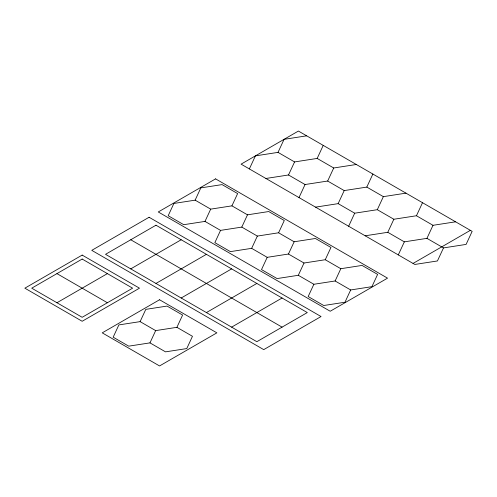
<?xml version="1.0" encoding="UTF-8"?>
<svg xmlns="http://www.w3.org/2000/svg" width="497" height="497" viewBox="0 0 497 497"><rect width="100%" height="100%" fill="white"/><g stroke="black" fill="none" stroke-linecap="round" stroke-linejoin="round"><path stroke-width="0.75" d="M195.135 200.161L200.825 187.891L222.072 184.604L237.628 193.582L231.931 205.851L210.685 209.138L195.135 200.161L173.882 203.447L168.191 215.71L183.747 224.694L204.994 221.407L220.544 230.384L241.797 227.098L257.347 236.075L278.593 232.789L294.149 241.772L315.396 238.485L330.952 247.463L325.255 259.732L304.009 263.019L288.459 254.035L267.206 257.328L251.656 248.345L230.409 251.631L214.853 242.654L220.544 230.384M140.111 321.627L145.801 309.364L167.048 306.077L182.604 315.055L176.913 327.324L155.667 330.611L140.111 321.627L118.864 324.914L113.167 337.183L128.723 346.161L149.97 342.874L165.526 351.857L186.773 348.571L192.463 336.301L176.913 327.324M204.994 221.407L210.685 209.138M149.97 342.874L155.667 330.611M249.364 168.924L255.415 155.872L278.022 152.374L294.566 161.929L317.173 158.431L333.717 167.986L356.324 164.488M241.797 227.098L247.487 214.828L268.734 211.542L284.29 220.525L278.593 232.789M278.022 152.374L284.079 139.328L306.68 135.83M251.656 248.345L257.347 236.075M265.907 178.473L288.508 174.981L294.566 161.929M267.206 257.328L261.515 269.591L277.071 278.575L298.318 275.288L313.874 284.265L335.121 280.979L350.671 289.956L371.918 286.67L377.614 274.406L362.058 265.423L340.812 268.709L325.255 259.732M299.001 197.582L305.059 184.53L327.66 181.038L344.21 190.587L366.811 187.089L383.361 196.644L405.962 193.147M317.173 158.431L323.23 145.385M288.459 254.035L294.149 241.772M327.66 181.038L333.717 167.986M298.318 275.288L304.009 263.019M315.552 207.137L338.153 203.64L344.21 190.587M313.874 284.265L308.177 296.535L323.733 305.512L344.98 302.226L350.671 289.956M348.639 226.241L354.696 213.194L377.304 209.697L393.848 219.252L416.455 215.754L432.999 225.303L455.606 221.811M366.811 187.089L372.868 174.043M335.121 280.979L340.812 268.709M377.304 209.697L383.361 196.644M365.189 235.795L387.79 232.298L393.848 219.252M398.283 254.899L404.341 241.853L426.942 238.355L443.492 247.91L466.093 244.412L472.15 231.36L298.405 131.053L241.088 164.147L414.827 264.454L437.435 260.956L443.492 247.91M416.455 215.754L422.512 202.701M426.942 238.355L432.999 225.303M56.95 302.741L107.389 273.617M130.748 268.883L181.188 239.765M155.971 283.445L206.41 254.327M181.188 298.007L231.633 268.883M206.41 312.57L256.85 283.445M231.633 327.132L282.072 298.007M413.05 263.429L470.367 230.335M288.508 174.981L305.059 184.53M338.153 203.64L354.696 213.194M387.79 232.298L404.341 241.853M231.931 205.851L247.487 214.828M130.748 239.765L282.072 327.132M56.95 273.617L107.389 302.741M82.173 255.085L24.85 288.179L82.173 321.273L139.489 288.179L82.173 255.085M149.088 217.257L91.771 250.351L263.733 349.633L321.05 316.539L149.088 217.257M215.58 178.87L158.263 211.964L330.219 311.246L387.542 278.152L215.58 178.87M82.173 259.055L31.727 288.179L82.173 317.297L132.612 288.179L82.173 259.055M155.971 225.203L105.526 254.327L256.85 341.694L307.295 312.57L155.971 225.203M159.549 299.759L102.233 332.853L159.549 365.947L216.872 332.853L159.549 299.759"/></g></svg>
